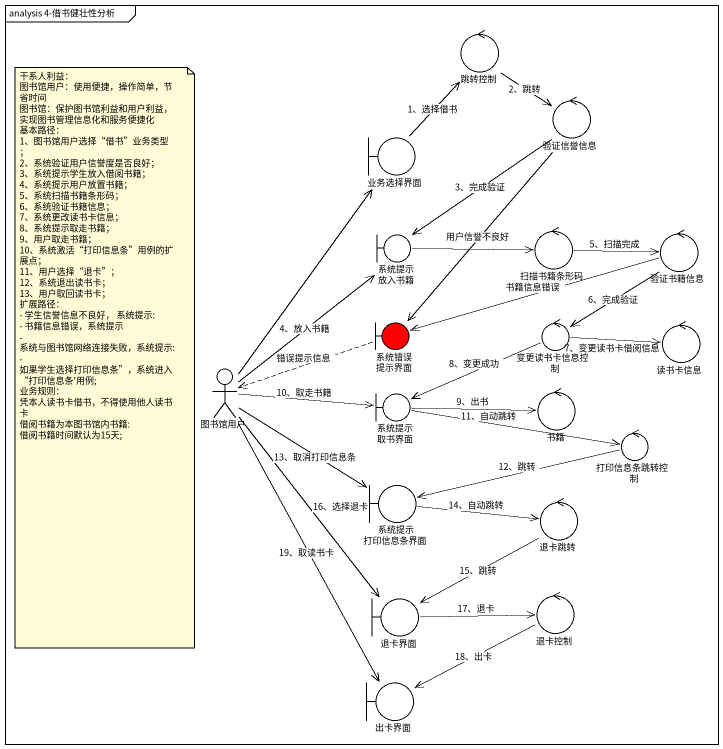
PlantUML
@startuml
mainframe analysis 4-借书健壮性分析
control 跳转控制
control 验证信誉信息
boundary 业务选择界面
boundary "系统提示 放入书籍" as 系统提示_放入书籍
control 扫描书籍条形码
control 验证书籍信息
boundary "系统错误 提示界面" as 系统错误_提示界面 #FF0000
control 变更读书卡信息控制
control 读书卡信息
actor 图书馆用户
boundary "系统提示 取书界面" as 系统提示_取书界面
control 书籍
control 打印信息条跳转控制
boundary "系统提示 打印信息条界面" as 系统提示_打印信息条界面
control 退卡跳转
boundary 退卡界面
control 退卡控制
boundary 出卡界面
跳转控制 --> 验证信誉信息 : 2、跳转
验证信誉信息 --> 系统提示_放入书籍 : 3、完成验证
验证信誉信息 --> 系统错误_提示界面 : 用户信誉不良好
业务选择界面 -up-> 跳转控制 : 1、选择借书
系统提示_放入书籍 -right-> 扫描书籍条形码
扫描书籍条形码 -right-> 验证书籍信息 : 5、扫描完成
验证书籍信息 -left-> 系统错误_提示界面 : 书籍信息错误
验证书籍信息 --> 变更读书卡信息控制 : 6、完成验证
系统错误_提示界面 .left.> 图书馆用户 : 错误提示信息
变更读书卡信息控制 -right-> 读书卡信息 : 7、变更读书卡借阅信息
变更读书卡信息控制 -left-> 系统提示_取书界面 : 8、变更成功
图书馆用户 -up-> 业务选择界面
图书馆用户 -up-> 系统提示_放入书籍 : 4、放入书籍
图书馆用户 -right-> 系统提示_取书界面 : 10、取走书籍
图书馆用户 --> 系统提示_打印信息条界面 : 13、取消打印信息条
图书馆用户 --> 退卡界面 : 16、选择退卡
图书馆用户 --> 出卡界面 : 19、取读书卡
系统提示_取书界面 -right-> 书籍 : 9、出书
系统提示_取书界面 -right-> 打印信息条跳转控制 : 11、自动跳转
打印信息条跳转控制 -left-> 系统提示_打印信息条界面 : 12、跳转
系统提示_打印信息条界面 -right-> 退卡跳转 : 14、自动跳转
退卡跳转 --> 退卡界面 : 15、跳转
退卡界面 -right-> 退卡控制 : 17、退卡
退卡控制 -left-> 出卡界面 : 18、出卡
note as N1
  干系人利益：
  图书馆用户：使用便捷，操作简单，节省时间
  图书馆：保护图书馆利益和用户利益，实现图书管理信息化和服务便捷化
  基本路径：
  1、图书馆用户选择“借书”业务类型；
  2、系统验证用户信誉度是否良好；
  3、系统提示学生放入借阅书籍；
  4、系统提示用户放置书籍；
  5、系统扫描书籍条形码；
  6、系统验证书籍信息；
  7、系统更改读书卡信息；
  8、系统提示取走书籍；
  9、用户取走书籍；
  10、系统激活“打印信息条”用例的扩展点；
  11、用户选择“退卡”；
  12、系统退出读书卡；
  13、用户取回读书卡；
  扩展路径：
  - 学生信誉信息不良好， 系统提示:
  - 书籍信息错误，系统提示
  - 系统与图书馆网络连接失败，系统提示:
  - 如果学生选择打印信息条”，系统进入“打印信息条'用例;
  业务规则：
  凭本人读书卡借书，不得使用他人读书卡
  借阅书籍为本图书馆内书籍:
  借阅书籍时间默认为15天;
end note
@enduml
